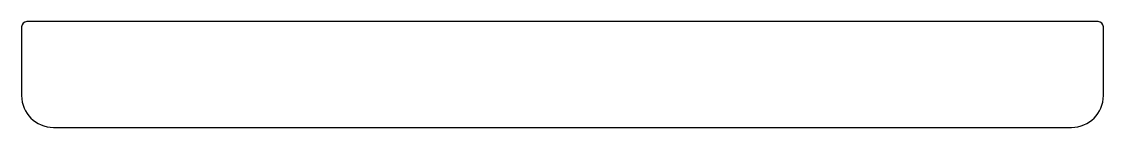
# Model space of a CAD drawing. Extents: x 0 to 102, y 0 to 10.
import ezdxf

# ---------------------------------------------------------------- set-up
doc = ezdxf.new("R2010")
doc.units = 0
doc.header["$MEASUREMENT"] = 0
doc.layers.get('0').update_dxf_attribs({"linetype": 'CONTINUOUS'})

msp = doc.modelspace()

# ---------------------------------------------------------------- linework, layer by layer
for p, q in [((0, 9.5), (0, 3)), ((101.5, 10), (0.5, 10)), ((102, 3), (102, 9.5)), ((3, 0), (99, 0))]:
    msp.add_line(p, q)
for centre, radius, start, end in [((0.5, 9.5), 0.5, 90, 180), ((101.5, 9.5), 0.5, 0, 90), ((3, 3), 3, 180, 270), ((99, 3), 3, 270, 0)]:
    msp.add_arc(centre, radius, start, end)

doc.saveas('drawing.dxf')
